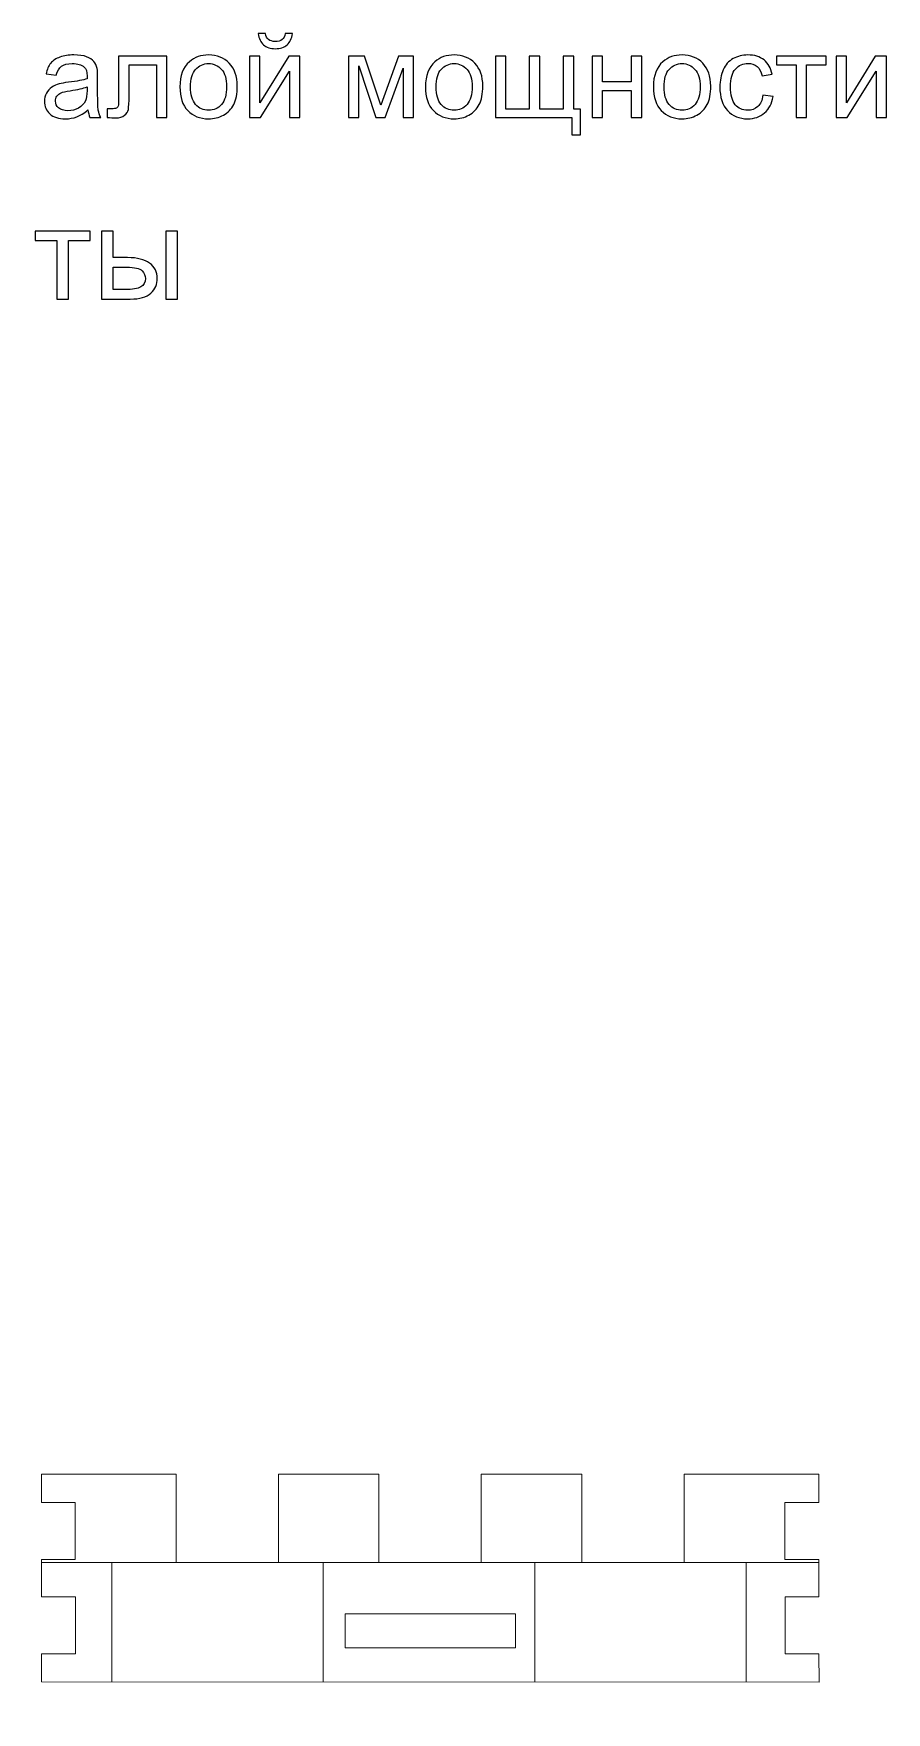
# Model space of a CAD drawing. Header units: millimetres. Extents: x -421 to 418, y -426 to 431.
# Drawn here: x 78.8 to 153.9, y 268 to 415.8 of the extents above; entities that cross this region are included whole.
import ezdxf

# ---------------------------------------------------------------- set-up
doc = ezdxf.new("R2010")
doc.units = ezdxf.units.MM
doc.header["$MEASUREMENT"] = 0
doc.layers.add('layer 1', color=7, linetype='Continuous')

msp = doc.modelspace()

# ---------------------------------------------------------------- linework, layer by layer
at = {"layer": 'layer 1', "color": 242}
for points, knots in [([(101.0029, 415.7582), (101.0029, 415.7582), (101.6263, 415.7582), (101.6263, 415.7582), (101.6263, 415.7582), (101.5761, 415.3305), (101.4202, 415.0015), (101.1605, 414.7729), (101.1605, 414.7729), (100.9007, 414.5426), (100.5561, 414.4283), (100.1249, 414.4283), (100.1249, 414.4283), (99.692, 414.4283), (99.3456, 414.5426), (99.0876, 414.7694), (99.0876, 414.7694), (98.8295, 414.998), (98.6737, 415.327), (98.6235, 415.7582), (98.6235, 415.7582), (98.6235, 415.7582), (99.2469, 415.7582), (99.2469, 415.7582), (99.2469, 415.7582), (99.2936, 415.5245), (99.3889, 415.3496), (99.5292, 415.2353), (99.5292, 415.2353), (99.6694, 415.1192), (99.8599, 415.0621), (100.0972, 415.0621), (100.0972, 415.0621), (100.3725, 415.0621), (100.5803, 415.1175), (100.7206, 415.2301), (100.7206, 415.2301), (100.8609, 415.3409), (100.9561, 415.5175), (101.0029, 415.7582)], [0, 0, 0, 0, 0.09090909, 0.09090909, 0.09090909, 0.09090909, 0.18181818, 0.18181818, 0.18181818, 0.18181818, 0.27272727, 0.27272727, 0.27272727, 0.27272727, 0.36363636, 0.36363636, 0.36363636, 0.36363636, 0.45454545, 0.45454545, 0.45454545, 0.45454545, 0.54545455, 0.54545455, 0.54545455, 0.54545455, 0.63636364, 0.63636364, 0.63636364, 0.63636364, 0.72727273, 0.72727273, 0.72727273, 0.72727273, 0.81818182, 0.81818182, 0.81818182, 0.81818182, 1, 1, 1, 1]), ([(83.6301, 409.046), (83.2906, 408.7568), (82.9633, 408.5542), (82.6499, 408.4347), (82.6499, 408.4347), (82.3364, 408.3152), (82.0005, 408.2563), (81.6403, 408.2563), (81.6403, 408.2563), (81.048, 408.2563), (80.5926, 408.4), (80.2739, 408.6892), (80.2739, 408.6892), (79.9553, 408.9767), (79.796, 409.3456), (79.796, 409.7941), (79.796, 409.7941), (79.796, 410.0573), (79.8566, 410.298), (79.9761, 410.5162), (79.9761, 410.5162), (80.0973, 410.7344), (80.2549, 410.9076), (80.4488, 411.0392), (80.4488, 411.0392), (80.6445, 411.1708), (80.8627, 411.2713), (81.1069, 411.3388), (81.1069, 411.3388), (81.287, 411.3856), (81.5589, 411.4306), (81.9208, 411.4756), (81.9208, 411.4756), (82.6585, 411.5622), (83.204, 411.6679), (83.5521, 411.7891), (83.5521, 411.7891), (83.5556, 411.9138), (83.5573, 411.9934), (83.5573, 412.0263), (83.5573, 412.0263), (83.5573, 412.3969), (83.4707, 412.6584), (83.2976, 412.8108), (83.2976, 412.8108), (83.0638, 413.0169), (82.7157, 413.1191), (82.255, 413.1191), (82.255, 413.1191), (81.8238, 413.1191), (81.5052, 413.0429), (81.3008, 412.8922), (81.3008, 412.8922), (81.0948, 412.7415), (80.9441, 412.4748), (80.8454, 412.0904), (80.8454, 412.0904), (80.8454, 412.0904), (79.9518, 412.2151), (79.9518, 412.2151), (79.9518, 412.2151), (80.0332, 412.5978), (80.1666, 412.9078), (80.3536, 413.1433), (80.3536, 413.1433), (80.5406, 413.3788), (80.8108, 413.5589), (81.164, 413.6871), (81.164, 413.6871), (81.5156, 413.8135), (81.926, 413.8776), (82.3901, 413.8776), (82.3901, 413.8776), (82.8508, 413.8776), (83.2266, 413.8239), (83.5158, 413.7148), (83.5158, 413.7148), (83.8032, 413.6057), (84.0162, 413.4706), (84.1513, 413.3061), (84.1513, 413.3061), (84.2864, 413.1416), (84.3816, 412.9338), (84.437, 412.6827), (84.437, 412.6827), (84.4665, 412.5268), (84.4821, 412.2463), (84.4821, 411.8428), (84.4821, 411.8428), (84.4821, 411.8428), (84.4821, 410.6305), (84.4821, 410.6305), (84.4821, 410.6305), (84.4821, 409.7837), (84.5011, 409.2486), (84.5392, 409.0217), (84.5392, 409.0217), (84.5756, 408.7949), (84.6518, 408.5784), (84.7626, 408.3706), (84.7626, 408.3706), (84.7626, 408.3706), (83.8067, 408.3706), (83.8067, 408.3706), (83.8067, 408.3706), (83.7149, 408.5628), (83.656, 408.788), (83.6301, 409.046)], [0, 0, 0, 0, 0.03571429, 0.03571429, 0.03571429, 0.03571429, 0.07142857, 0.07142857, 0.07142857, 0.07142857, 0.10714286, 0.10714286, 0.10714286, 0.10714286, 0.14285714, 0.14285714, 0.14285714, 0.14285714, 0.17857143, 0.17857143, 0.17857143, 0.17857143, 0.21428571, 0.21428571, 0.21428571, 0.21428571, 0.25, 0.25, 0.25, 0.25, 0.28571429, 0.28571429, 0.28571429, 0.28571429, 0.32142857, 0.32142857, 0.32142857, 0.32142857, 0.35714286, 0.35714286, 0.35714286, 0.35714286, 0.39285714, 0.39285714, 0.39285714, 0.39285714, 0.42857143, 0.42857143, 0.42857143, 0.42857143, 0.46428571, 0.46428571, 0.46428571, 0.46428571, 0.5, 0.5, 0.5, 0.5, 0.53571429, 0.53571429, 0.53571429, 0.53571429, 0.57142857, 0.57142857, 0.57142857, 0.57142857, 0.60714286, 0.60714286, 0.60714286, 0.60714286, 0.64285714, 0.64285714, 0.64285714, 0.64285714, 0.67857143, 0.67857143, 0.67857143, 0.67857143, 0.71428571, 0.71428571, 0.71428571, 0.71428571, 0.75, 0.75, 0.75, 0.75, 0.78571429, 0.78571429, 0.78571429, 0.78571429, 0.82142857, 0.82142857, 0.82142857, 0.82142857, 0.85714286, 0.85714286, 0.85714286, 0.85714286, 0.89285714, 0.89285714, 0.89285714, 0.89285714, 0.92857143, 0.92857143, 0.92857143, 0.92857143, 1, 1, 1, 1]), ([(86.3333, 413.7633), (86.3333, 413.7633), (90.583, 413.7633), (90.583, 413.7633), (90.583, 413.7633), (90.583, 413.7633), (90.583, 408.3758), (90.583, 408.3758), (90.583, 408.3758), (90.583, 408.3758), (89.6686, 408.3758), (89.6686, 408.3758), (89.6686, 408.3758), (89.6686, 408.3758), (89.6686, 413.0048), (89.6686, 413.0048), (89.6686, 413.0048), (89.6686, 413.0048), (87.2476, 413.0048), (87.2476, 413.0048), (87.2476, 413.0048), (87.2476, 413.0048), (87.2476, 410.3223), (87.2476, 410.3223), (87.2476, 410.3223), (87.2476, 409.6971), (87.2268, 409.285), (87.187, 409.0841), (87.187, 409.0841), (87.1455, 408.8849), (87.0346, 408.7118), (86.8528, 408.5628), (86.8528, 408.5628), (86.6692, 408.4139), (86.406, 408.3394), (86.0614, 408.3394), (86.0614, 408.3394), (85.8484, 408.3394), (85.6025, 408.3533), (85.3254, 408.3793), (85.3254, 408.3793), (85.3254, 408.3793), (85.3254, 409.1395), (85.3254, 409.1395), (85.3254, 409.1395), (85.3254, 409.1395), (85.7254, 409.1395), (85.7254, 409.1395), (85.7254, 409.1395), (85.9142, 409.1395), (86.0493, 409.1585), (86.1306, 409.1984), (86.1306, 409.1984), (86.212, 409.2365), (86.2657, 409.2988), (86.2934, 409.3837), (86.2934, 409.3837), (86.3194, 409.4685), (86.3333, 409.7439), (86.3333, 410.2097), (86.3333, 410.2097), (86.3333, 410.2097), (86.3333, 413.7633), (86.3333, 413.7633)], [0, 0, 0, 0, 0.05882353, 0.05882353, 0.05882353, 0.05882353, 0.11764706, 0.11764706, 0.11764706, 0.11764706, 0.17647059, 0.17647059, 0.17647059, 0.17647059, 0.23529412, 0.23529412, 0.23529412, 0.23529412, 0.29411765, 0.29411765, 0.29411765, 0.29411765, 0.35294118, 0.35294118, 0.35294118, 0.35294118, 0.41176471, 0.41176471, 0.41176471, 0.41176471, 0.47058824, 0.47058824, 0.47058824, 0.47058824, 0.52941176, 0.52941176, 0.52941176, 0.52941176, 0.58823529, 0.58823529, 0.58823529, 0.58823529, 0.64705882, 0.64705882, 0.64705882, 0.64705882, 0.70588235, 0.70588235, 0.70588235, 0.70588235, 0.76470588, 0.76470588, 0.76470588, 0.76470588, 0.82352941, 0.82352941, 0.82352941, 0.82352941, 0.88235294, 0.88235294, 0.88235294, 0.88235294, 1, 1, 1, 1]), ([(91.7225, 411.0669), (91.7225, 412.0627), (91.9996, 412.8004), (92.5555, 413.2801), (92.5555, 413.2801), (93.0178, 413.6784), (93.5841, 413.8776), (94.2508, 413.8776), (94.2508, 413.8776), (94.9903, 413.8776), (95.5964, 413.6351), (96.0674, 413.1502), (96.0674, 413.1502), (96.5368, 412.6671), (96.7723, 411.9969), (96.7723, 411.1431), (96.7723, 411.1431), (96.7723, 410.4504), (96.6684, 409.9067), (96.4606, 409.5101), (96.4606, 409.5101), (96.2527, 409.1135), (95.9497, 408.8053), (95.5514, 408.5853), (95.5514, 408.5853), (95.1548, 408.3654), (94.7201, 408.2563), (94.2508, 408.2563), (94.2508, 408.2563), (93.4958, 408.2563), (92.8862, 408.497), (92.4204, 408.9802), (92.4204, 408.9802), (91.9545, 409.4633), (91.7225, 410.1595), (91.7225, 411.0669)], [0, 0, 0, 0, 0.1, 0.1, 0.1, 0.1, 0.2, 0.2, 0.2, 0.2, 0.3, 0.3, 0.3, 0.3, 0.4, 0.4, 0.4, 0.4, 0.5, 0.5, 0.5, 0.5, 0.6, 0.6, 0.6, 0.6, 0.7, 0.7, 0.7, 0.7, 0.8, 0.8, 0.8, 0.8, 1, 1, 1, 1]), ([(97.8442, 413.7633), (97.8442, 413.7633), (98.7585, 413.7633), (98.7585, 413.7633), (98.7585, 413.7633), (98.7585, 413.7633), (98.7585, 409.6504), (98.7585, 409.6504), (98.7585, 409.6504), (98.7585, 409.6504), (101.299, 413.7633), (101.299, 413.7633), (101.299, 413.7633), (101.299, 413.7633), (102.2809, 413.7633), (102.2809, 413.7633), (102.2809, 413.7633), (102.2809, 413.7633), (102.2809, 408.3706), (102.2809, 408.3706), (102.2809, 408.3706), (102.2809, 408.3706), (101.3666, 408.3706), (101.3666, 408.3706), (101.3666, 408.3706), (101.3666, 408.3706), (101.3666, 412.4575), (101.3666, 412.4575), (101.3666, 412.4575), (101.3666, 412.4575), (98.8295, 408.3706), (98.8295, 408.3706), (98.8295, 408.3706), (98.8295, 408.3706), (97.8442, 408.3706), (97.8442, 408.3706), (97.8442, 408.3706), (97.8442, 408.3706), (97.8442, 413.7633), (97.8442, 413.7633)], [0, 0, 0, 0, 0.09090909, 0.09090909, 0.09090909, 0.09090909, 0.18181818, 0.18181818, 0.18181818, 0.18181818, 0.27272727, 0.27272727, 0.27272727, 0.27272727, 0.36363636, 0.36363636, 0.36363636, 0.36363636, 0.45454545, 0.45454545, 0.45454545, 0.45454545, 0.54545455, 0.54545455, 0.54545455, 0.54545455, 0.63636364, 0.63636364, 0.63636364, 0.63636364, 0.72727273, 0.72727273, 0.72727273, 0.72727273, 0.81818182, 0.81818182, 0.81818182, 0.81818182, 1, 1, 1, 1]), ([(106.5669, 413.7633), (106.5669, 413.7633), (107.9731, 413.7633), (107.9731, 413.7633), (107.9731, 413.7633), (107.9731, 413.7633), (109.3984, 409.4477), (109.3984, 409.4477), (109.3984, 409.4477), (109.3984, 409.4477), (110.976, 413.7633), (110.976, 413.7633), (110.976, 413.7633), (110.976, 413.7633), (112.2817, 413.7633), (112.2817, 413.7633), (112.2817, 413.7633), (112.2817, 413.7633), (112.2817, 408.3706), (112.2817, 408.3706), (112.2817, 408.3706), (112.2817, 408.3706), (111.3674, 408.3706), (111.3674, 408.3706), (111.3674, 408.3706), (111.3674, 408.3706), (111.3674, 412.7121), (111.3674, 412.7121), (111.3674, 412.7121), (111.3674, 412.7121), (109.7793, 408.3706), (109.7793, 408.3706), (109.7793, 408.3706), (109.7793, 408.3706), (108.962, 408.3706), (108.962, 408.3706), (108.962, 408.3706), (108.962, 408.3706), (107.4605, 412.9199), (107.4605, 412.9199), (107.4605, 412.9199), (107.4605, 412.9199), (107.4605, 408.3706), (107.4605, 408.3706), (107.4605, 408.3706), (107.4605, 408.3706), (106.5669, 408.3706), (106.5669, 408.3706), (106.5669, 408.3706), (106.5669, 408.3706), (106.5669, 413.7633), (106.5669, 413.7633)], [0, 0, 0, 0, 0.07142857, 0.07142857, 0.07142857, 0.07142857, 0.14285714, 0.14285714, 0.14285714, 0.14285714, 0.21428571, 0.21428571, 0.21428571, 0.21428571, 0.28571429, 0.28571429, 0.28571429, 0.28571429, 0.35714286, 0.35714286, 0.35714286, 0.35714286, 0.42857143, 0.42857143, 0.42857143, 0.42857143, 0.5, 0.5, 0.5, 0.5, 0.57142857, 0.57142857, 0.57142857, 0.57142857, 0.64285714, 0.64285714, 0.64285714, 0.64285714, 0.71428571, 0.71428571, 0.71428571, 0.71428571, 0.78571429, 0.78571429, 0.78571429, 0.78571429, 0.85714286, 0.85714286, 0.85714286, 0.85714286, 1, 1, 1, 1]), ([(113.3364, 411.0669), (113.3364, 412.0627), (113.6135, 412.8004), (114.1694, 413.2801), (114.1694, 413.2801), (114.6317, 413.6784), (115.198, 413.8776), (115.8647, 413.8776), (115.8647, 413.8776), (116.6042, 413.8776), (117.2103, 413.6351), (117.6813, 413.1502), (117.6813, 413.1502), (118.1507, 412.6671), (118.3862, 411.9969), (118.3862, 411.1431), (118.3862, 411.1431), (118.3862, 410.4504), (118.2823, 409.9067), (118.0745, 409.5101), (118.0745, 409.5101), (117.8666, 409.1135), (117.5636, 408.8053), (117.1653, 408.5853), (117.1653, 408.5853), (116.7687, 408.3654), (116.334, 408.2563), (115.8647, 408.2563), (115.8647, 408.2563), (115.1097, 408.2563), (114.5001, 408.497), (114.0343, 408.9802), (114.0343, 408.9802), (113.5684, 409.4633), (113.3364, 410.1595), (113.3364, 411.0669)], [0, 0, 0, 0, 0.1, 0.1, 0.1, 0.1, 0.2, 0.2, 0.2, 0.2, 0.3, 0.3, 0.3, 0.3, 0.4, 0.4, 0.4, 0.4, 0.5, 0.5, 0.5, 0.5, 0.6, 0.6, 0.6, 0.6, 0.7, 0.7, 0.7, 0.7, 0.8, 0.8, 0.8, 0.8, 1, 1, 1, 1]), ([(119.4892, 413.7633), (119.4892, 413.7633), (120.4036, 413.7633), (120.4036, 413.7633), (120.4036, 413.7633), (120.4036, 413.7633), (120.4036, 409.1187), (120.4036, 409.1187), (120.4036, 409.1187), (120.4036, 409.1187), (122.4817, 409.1187), (122.4817, 409.1187), (122.4817, 409.1187), (122.4817, 409.1187), (122.4817, 413.7633), (122.4817, 413.7633), (122.4817, 413.7633), (122.4817, 413.7633), (123.3961, 413.7633), (123.3961, 413.7633), (123.3961, 413.7633), (123.3961, 413.7633), (123.3961, 409.1187), (123.3961, 409.1187), (123.3961, 409.1187), (123.3961, 409.1187), (125.4742, 409.1187), (125.4742, 409.1187), (125.4742, 409.1187), (125.4742, 409.1187), (125.4742, 413.7633), (125.4742, 413.7633), (125.4742, 413.7633), (125.4742, 413.7633), (126.3885, 413.7633), (126.3885, 413.7633), (126.3885, 413.7633), (126.3885, 413.7633), (126.3885, 409.1187), (126.3885, 409.1187), (126.3885, 409.1187), (126.3885, 409.1187), (126.9912, 409.1187), (126.9912, 409.1187), (126.9912, 409.1187), (126.9912, 409.1187), (126.9912, 406.8432), (126.9912, 406.8432), (126.9912, 406.8432), (126.9912, 406.8432), (126.2327, 406.8432), (126.2327, 406.8432), (126.2327, 406.8432), (126.2327, 406.8432), (126.2327, 408.3706), (126.2327, 408.3706), (126.2327, 408.3706), (126.2327, 408.3706), (119.4892, 408.3706), (119.4892, 408.3706), (119.4892, 408.3706), (119.4892, 408.3706), (119.4892, 413.7633), (119.4892, 413.7633)], [0, 0, 0, 0, 0.05882353, 0.05882353, 0.05882353, 0.05882353, 0.11764706, 0.11764706, 0.11764706, 0.11764706, 0.17647059, 0.17647059, 0.17647059, 0.17647059, 0.23529412, 0.23529412, 0.23529412, 0.23529412, 0.29411765, 0.29411765, 0.29411765, 0.29411765, 0.35294118, 0.35294118, 0.35294118, 0.35294118, 0.41176471, 0.41176471, 0.41176471, 0.41176471, 0.47058824, 0.47058824, 0.47058824, 0.47058824, 0.52941176, 0.52941176, 0.52941176, 0.52941176, 0.58823529, 0.58823529, 0.58823529, 0.58823529, 0.64705882, 0.64705882, 0.64705882, 0.64705882, 0.70588235, 0.70588235, 0.70588235, 0.70588235, 0.76470588, 0.76470588, 0.76470588, 0.76470588, 0.82352941, 0.82352941, 0.82352941, 0.82352941, 0.88235294, 0.88235294, 0.88235294, 0.88235294, 1, 1, 1, 1]), ([(128.0077, 413.7633), (128.0077, 413.7633), (128.922, 413.7633), (128.922, 413.7633), (128.922, 413.7633), (128.922, 413.7633), (128.922, 411.5189), (128.922, 411.5189), (128.922, 411.5189), (128.922, 411.5189), (131.4573, 411.5189), (131.4573, 411.5189), (131.4573, 411.5189), (131.4573, 411.5189), (131.4573, 413.7633), (131.4573, 413.7633), (131.4573, 413.7633), (131.4573, 413.7633), (132.3717, 413.7633), (132.3717, 413.7633), (132.3717, 413.7633), (132.3717, 413.7633), (132.3717, 408.3706), (132.3717, 408.3706), (132.3717, 408.3706), (132.3717, 408.3706), (131.4573, 408.3706), (131.4573, 408.3706), (131.4573, 408.3706), (131.4573, 408.3706), (131.4573, 410.7604), (131.4573, 410.7604), (131.4573, 410.7604), (131.4573, 410.7604), (128.922, 410.7604), (128.922, 410.7604), (128.922, 410.7604), (128.922, 410.7604), (128.922, 408.3706), (128.922, 408.3706), (128.922, 408.3706), (128.922, 408.3706), (128.0077, 408.3706), (128.0077, 408.3706), (128.0077, 408.3706), (128.0077, 408.3706), (128.0077, 413.7633), (128.0077, 413.7633)], [0, 0, 0, 0, 0.07692308, 0.07692308, 0.07692308, 0.07692308, 0.15384615, 0.15384615, 0.15384615, 0.15384615, 0.23076923, 0.23076923, 0.23076923, 0.23076923, 0.30769231, 0.30769231, 0.30769231, 0.30769231, 0.38461538, 0.38461538, 0.38461538, 0.38461538, 0.46153846, 0.46153846, 0.46153846, 0.46153846, 0.53846154, 0.53846154, 0.53846154, 0.53846154, 0.61538462, 0.61538462, 0.61538462, 0.61538462, 0.69230769, 0.69230769, 0.69230769, 0.69230769, 0.76923077, 0.76923077, 0.76923077, 0.76923077, 0.84615385, 0.84615385, 0.84615385, 0.84615385, 1, 1, 1, 1]), ([(133.4021, 411.0669), (133.4021, 412.0627), (133.6792, 412.8004), (134.2351, 413.2801), (134.2351, 413.2801), (134.6974, 413.6784), (135.2637, 413.8776), (135.9304, 413.8776), (135.9304, 413.8776), (136.6699, 413.8776), (137.276, 413.6351), (137.747, 413.1502), (137.747, 413.1502), (138.2164, 412.6671), (138.4519, 411.9969), (138.4519, 411.1431), (138.4519, 411.1431), (138.4519, 410.4504), (138.348, 409.9067), (138.1402, 409.5101), (138.1402, 409.5101), (137.9323, 409.1135), (137.6293, 408.8053), (137.231, 408.5853), (137.231, 408.5853), (136.8344, 408.3654), (136.3997, 408.2563), (135.9304, 408.2563), (135.9304, 408.2563), (135.1754, 408.2563), (134.5658, 408.497), (134.1, 408.9802), (134.1, 408.9802), (133.6341, 409.4633), (133.4021, 410.1595), (133.4021, 411.0669)], [0, 0, 0, 0, 0.1, 0.1, 0.1, 0.1, 0.2, 0.2, 0.2, 0.2, 0.3, 0.3, 0.3, 0.3, 0.4, 0.4, 0.4, 0.4, 0.5, 0.5, 0.5, 0.5, 0.6, 0.6, 0.6, 0.6, 0.7, 0.7, 0.7, 0.7, 0.8, 0.8, 0.8, 0.8, 1, 1, 1, 1]), ([(143.0462, 410.3448), (143.0462, 410.3448), (143.9397, 410.2201), (143.9397, 410.2201), (143.9397, 410.2201), (143.841, 409.6053), (143.5917, 409.1256), (143.1882, 408.7776), (143.1882, 408.7776), (142.7847, 408.4295), (142.2876, 408.2563), (141.7006, 408.2563), (141.7006, 408.2563), (140.9646, 408.2563), (140.3723, 408.497), (139.9255, 408.9784), (139.9255, 408.9784), (139.477, 409.4599), (139.2536, 410.1491), (139.2536, 411.0462), (139.2536, 411.0462), (139.2536, 411.628), (139.3506, 412.1354), (139.5428, 412.5718), (139.5428, 412.5718), (139.735, 413.0065), (140.0277, 413.3338), (140.4226, 413.5503), (140.4226, 413.5503), (140.8157, 413.7685), (141.2434, 413.8776), (141.7075, 413.8776), (141.7075, 413.8776), (142.2911, 413.8776), (142.7708, 413.7304), (143.1414, 413.4342), (143.1414, 413.4342), (143.5137, 413.1381), (143.7527, 412.7173), (143.8566, 412.1735), (143.8566, 412.1735), (143.8566, 412.1735), (142.9734, 412.0384), (142.9734, 412.0384), (142.9734, 412.0384), (142.8886, 412.4004), (142.7396, 412.6723), (142.5232, 412.8558), (142.5232, 412.8558), (142.3084, 413.0377), (142.0487, 413.1294), (141.7439, 413.1294), (141.7439, 413.1294), (141.2832, 413.1294), (140.9092, 412.9649), (140.62, 412.6359), (140.62, 412.6359), (140.3325, 412.3051), (140.1888, 411.7856), (140.1888, 411.0721), (140.1888, 411.0721), (140.1888, 410.3483), (140.3273, 409.8235), (140.6044, 409.4962), (140.6044, 409.4962), (140.8832, 409.1689), (141.2451, 409.0044), (141.6902, 409.0044), (141.6902, 409.0044), (142.0504, 409.0044), (142.35, 409.1135), (142.589, 409.3335), (142.589, 409.3335), (142.8297, 409.5517), (142.9821, 409.8893), (143.0462, 410.3448)], [0, 0, 0, 0, 0.05, 0.05, 0.05, 0.05, 0.1, 0.1, 0.1, 0.1, 0.15, 0.15, 0.15, 0.15, 0.2, 0.2, 0.2, 0.2, 0.25, 0.25, 0.25, 0.25, 0.3, 0.3, 0.3, 0.3, 0.35, 0.35, 0.35, 0.35, 0.4, 0.4, 0.4, 0.4, 0.45, 0.45, 0.45, 0.45, 0.5, 0.5, 0.5, 0.5, 0.55, 0.55, 0.55, 0.55, 0.6, 0.6, 0.6, 0.6, 0.65, 0.65, 0.65, 0.65, 0.7, 0.7, 0.7, 0.7, 0.75, 0.75, 0.75, 0.75, 0.8, 0.8, 0.8, 0.8, 0.85, 0.85, 0.85, 0.85, 0.9, 0.9, 0.9, 0.9, 1, 1, 1, 1]), ([(144.2411, 413.7633), (144.2411, 413.7633), (148.6051, 413.7633), (148.6051, 413.7633), (148.6051, 413.7633), (148.6051, 413.7633), (148.6051, 413.0048), (148.6051, 413.0048), (148.6051, 413.0048), (148.6051, 413.0048), (146.8803, 413.0048), (146.8803, 413.0048), (146.8803, 413.0048), (146.8803, 413.0048), (146.8803, 408.3706), (146.8803, 408.3706), (146.8803, 408.3706), (146.8803, 408.3706), (145.9659, 408.3706), (145.9659, 408.3706), (145.9659, 408.3706), (145.9659, 408.3706), (145.9659, 413.0048), (145.9659, 413.0048), (145.9659, 413.0048), (145.9659, 413.0048), (144.2411, 413.0048), (144.2411, 413.0048), (144.2411, 413.0048), (144.2411, 413.0048), (144.2411, 413.7633), (144.2411, 413.7633)], [0, 0, 0, 0, 0.11111111, 0.11111111, 0.11111111, 0.11111111, 0.22222222, 0.22222222, 0.22222222, 0.22222222, 0.33333333, 0.33333333, 0.33333333, 0.33333333, 0.44444444, 0.44444444, 0.44444444, 0.44444444, 0.55555556, 0.55555556, 0.55555556, 0.55555556, 0.66666667, 0.66666667, 0.66666667, 0.66666667, 0.77777778, 0.77777778, 0.77777778, 0.77777778, 1, 1, 1, 1]), ([(149.4779, 413.7633), (149.4779, 413.7633), (150.3922, 413.7633), (150.3922, 413.7633), (150.3922, 413.7633), (150.3922, 413.7633), (150.3922, 409.6504), (150.3922, 409.6504), (150.3922, 409.6504), (150.3922, 409.6504), (152.9327, 413.7633), (152.9327, 413.7633), (152.9327, 413.7633), (152.9327, 413.7633), (153.9146, 413.7633), (153.9146, 413.7633), (153.9146, 413.7633), (153.9146, 413.7633), (153.9146, 408.3706), (153.9146, 408.3706), (153.9146, 408.3706), (153.9146, 408.3706), (153.0003, 408.3706), (153.0003, 408.3706), (153.0003, 408.3706), (153.0003, 408.3706), (153.0003, 412.4575), (153.0003, 412.4575), (153.0003, 412.4575), (153.0003, 412.4575), (150.4632, 408.3706), (150.4632, 408.3706), (150.4632, 408.3706), (150.4632, 408.3706), (149.4779, 408.3706), (149.4779, 408.3706), (149.4779, 408.3706), (149.4779, 408.3706), (149.4779, 413.7633), (149.4779, 413.7633)], [0, 0, 0, 0, 0.09090909, 0.09090909, 0.09090909, 0.09090909, 0.18181818, 0.18181818, 0.18181818, 0.18181818, 0.27272727, 0.27272727, 0.27272727, 0.27272727, 0.36363636, 0.36363636, 0.36363636, 0.36363636, 0.45454545, 0.45454545, 0.45454545, 0.45454545, 0.54545455, 0.54545455, 0.54545455, 0.54545455, 0.63636364, 0.63636364, 0.63636364, 0.63636364, 0.72727273, 0.72727273, 0.72727273, 0.72727273, 0.81818182, 0.81818182, 0.81818182, 0.81818182, 1, 1, 1, 1]), ([(92.6576, 411.0652), (92.6576, 410.376), (92.8083, 409.8599), (93.1096, 409.5188), (93.1096, 409.5188), (93.4127, 409.1759), (93.7919, 409.0044), (94.2508, 409.0044), (94.2508, 409.0044), (94.7046, 409.0044), (95.0821, 409.1759), (95.3851, 409.5205), (95.3851, 409.5205), (95.6865, 409.8651), (95.8371, 410.3898), (95.8371, 411.0946), (95.8371, 411.0946), (95.8371, 411.7596), (95.6847, 412.2636), (95.3817, 412.6047), (95.3817, 412.6047), (95.0786, 412.9476), (94.7011, 413.1191), (94.2508, 413.1191), (94.2508, 413.1191), (93.7919, 413.1191), (93.4127, 412.9493), (93.1096, 412.6082), (93.1096, 412.6082), (92.8083, 412.267), (92.6576, 411.7527), (92.6576, 411.0652)], [0, 0, 0, 0, 0.11111111, 0.11111111, 0.11111111, 0.11111111, 0.22222222, 0.22222222, 0.22222222, 0.22222222, 0.33333333, 0.33333333, 0.33333333, 0.33333333, 0.44444444, 0.44444444, 0.44444444, 0.44444444, 0.55555556, 0.55555556, 0.55555556, 0.55555556, 0.66666667, 0.66666667, 0.66666667, 0.66666667, 0.77777778, 0.77777778, 0.77777778, 0.77777778, 1, 1, 1, 1]), ([(114.2715, 411.0652), (114.2715, 410.376), (114.4222, 409.8599), (114.7235, 409.5188), (114.7235, 409.5188), (115.0266, 409.1759), (115.4058, 409.0044), (115.8647, 409.0044), (115.8647, 409.0044), (116.3185, 409.0044), (116.696, 409.1759), (116.999, 409.5205), (116.999, 409.5205), (117.3004, 409.8651), (117.451, 410.3898), (117.451, 411.0946), (117.451, 411.0946), (117.451, 411.7596), (117.2986, 412.2636), (116.9956, 412.6047), (116.9956, 412.6047), (116.6925, 412.9476), (116.315, 413.1191), (115.8647, 413.1191), (115.8647, 413.1191), (115.4058, 413.1191), (115.0266, 412.9493), (114.7235, 412.6082), (114.7235, 412.6082), (114.4222, 412.267), (114.2715, 411.7527), (114.2715, 411.0652)], [0, 0, 0, 0, 0.11111111, 0.11111111, 0.11111111, 0.11111111, 0.22222222, 0.22222222, 0.22222222, 0.22222222, 0.33333333, 0.33333333, 0.33333333, 0.33333333, 0.44444444, 0.44444444, 0.44444444, 0.44444444, 0.55555556, 0.55555556, 0.55555556, 0.55555556, 0.66666667, 0.66666667, 0.66666667, 0.66666667, 0.77777778, 0.77777778, 0.77777778, 0.77777778, 1, 1, 1, 1]), ([(134.3372, 411.0652), (134.3372, 410.376), (134.4879, 409.8599), (134.7892, 409.5188), (134.7892, 409.5188), (135.0923, 409.1759), (135.4715, 409.0044), (135.9304, 409.0044), (135.9304, 409.0044), (136.3842, 409.0044), (136.7617, 409.1759), (137.0647, 409.5205), (137.0647, 409.5205), (137.3661, 409.8651), (137.5167, 410.3898), (137.5167, 411.0946), (137.5167, 411.0946), (137.5167, 411.7596), (137.3643, 412.2636), (137.0613, 412.6047), (137.0613, 412.6047), (136.7582, 412.9476), (136.3807, 413.1191), (135.9304, 413.1191), (135.9304, 413.1191), (135.4715, 413.1191), (135.0923, 412.9493), (134.7892, 412.6082), (134.7892, 412.6082), (134.4879, 412.267), (134.3372, 411.7527), (134.3372, 411.0652)], [0, 0, 0, 0, 0.11111111, 0.11111111, 0.11111111, 0.11111111, 0.22222222, 0.22222222, 0.22222222, 0.22222222, 0.33333333, 0.33333333, 0.33333333, 0.33333333, 0.44444444, 0.44444444, 0.44444444, 0.44444444, 0.55555556, 0.55555556, 0.55555556, 0.55555556, 0.66666667, 0.66666667, 0.66666667, 0.66666667, 0.77777778, 0.77777778, 0.77777778, 0.77777778, 1, 1, 1, 1]), ([(83.5573, 411.0721), (83.2248, 410.9371), (82.7261, 410.8228), (82.0611, 410.7292), (82.0611, 410.7292), (81.6836, 410.6756), (81.4169, 410.6149), (81.261, 410.5474), (81.261, 410.5474), (81.1052, 410.4799), (80.9857, 410.3812), (80.9008, 410.253), (80.9008, 410.253), (80.816, 410.1231), (80.7727, 409.9794), (80.7727, 409.8201), (80.7727, 409.8201), (80.7727, 409.5794), (80.8644, 409.3767), (81.0497, 409.2157), (81.0497, 409.2157), (81.235, 409.0546), (81.5052, 408.9732), (81.8602, 408.9732), (81.8602, 408.9732), (82.2117, 408.9732), (82.5252, 409.0494), (82.8005, 409.2036), (82.8005, 409.2036), (83.0742, 409.356), (83.2768, 409.5655), (83.4049, 409.8305), (83.4049, 409.8305), (83.5036, 410.0365), (83.5521, 410.3396), (83.5521, 410.7396), (83.5521, 410.7396), (83.5521, 410.7396), (83.5573, 411.0721), (83.5573, 411.0721)], [0, 0, 0, 0, 0.09090909, 0.09090909, 0.09090909, 0.09090909, 0.18181818, 0.18181818, 0.18181818, 0.18181818, 0.27272727, 0.27272727, 0.27272727, 0.27272727, 0.36363636, 0.36363636, 0.36363636, 0.36363636, 0.45454545, 0.45454545, 0.45454545, 0.45454545, 0.54545455, 0.54545455, 0.54545455, 0.54545455, 0.63636364, 0.63636364, 0.63636364, 0.63636364, 0.72727273, 0.72727273, 0.72727273, 0.72727273, 0.81818182, 0.81818182, 0.81818182, 0.81818182, 1, 1, 1, 1])]:
    msp.add_open_spline(points, degree=3, knots=knots, dxfattribs=at)
at = {"layer": 'layer 1', "color": 2}
for points, knots in [([(78.9763, 398.3803), (78.9763, 398.3803), (83.8239, 398.3803), (83.8239, 398.3803), (83.8239, 398.3803), (83.8239, 398.3803), (83.8239, 397.5378), (83.8239, 397.5378), (83.8239, 397.5378), (83.8239, 397.5378), (81.908, 397.5378), (81.908, 397.5378), (81.908, 397.5378), (81.908, 397.5378), (81.908, 392.3901), (81.908, 392.3901), (81.908, 392.3901), (81.908, 392.3901), (80.8923, 392.3901), (80.8923, 392.3901), (80.8923, 392.3901), (80.8923, 392.3901), (80.8923, 397.5378), (80.8923, 397.5378), (80.8923, 397.5378), (80.8923, 397.5378), (78.9763, 397.5378), (78.9763, 397.5378), (78.9763, 397.5378), (78.9763, 397.5378), (78.9763, 398.3803), (78.9763, 398.3803)], [0, 0, 0, 0, 0.11111111, 0.11111111, 0.11111111, 0.11111111, 0.22222222, 0.22222222, 0.22222222, 0.22222222, 0.33333333, 0.33333333, 0.33333333, 0.33333333, 0.44444444, 0.44444444, 0.44444444, 0.44444444, 0.55555556, 0.55555556, 0.55555556, 0.55555556, 0.66666667, 0.66666667, 0.66666667, 0.66666667, 0.77777778, 0.77777778, 0.77777778, 0.77777778, 1, 1, 1, 1]), ([(84.8281, 398.3803), (84.8281, 398.3803), (85.8438, 398.3803), (85.8438, 398.3803), (85.8438, 398.3803), (85.8438, 398.3803), (85.8438, 396.0373), (85.8438, 396.0373), (85.8438, 396.0373), (85.8438, 396.0373), (87.1249, 396.0373), (87.1249, 396.0373), (87.1249, 396.0373), (87.9617, 396.0373), (88.6042, 395.8758), (89.0563, 395.5507), (89.0563, 395.5507), (89.5083, 395.2256), (89.7334, 394.7773), (89.7334, 394.206), (89.7334, 394.206), (89.7334, 393.7059), (89.5449, 393.2788), (89.1678, 392.923), (89.1678, 392.923), (88.7908, 392.5671), (88.1887, 392.3901), (87.3596, 392.3901), (87.3596, 392.3901), (87.3596, 392.3901), (84.8281, 392.3901), (84.8281, 392.3901), (84.8281, 392.3901), (84.8281, 392.3901), (84.8281, 398.3803), (84.8281, 398.3803)], [0, 0, 0, 0, 0.1, 0.1, 0.1, 0.1, 0.2, 0.2, 0.2, 0.2, 0.3, 0.3, 0.3, 0.3, 0.4, 0.4, 0.4, 0.4, 0.5, 0.5, 0.5, 0.5, 0.6, 0.6, 0.6, 0.6, 0.7, 0.7, 0.7, 0.7, 0.8, 0.8, 0.8, 0.8, 1, 1, 1, 1]), ([(90.4952, 398.3803), (90.4952, 398.3803), (91.5109, 398.3803), (91.5109, 398.3803), (91.5109, 398.3803), (91.5109, 398.3803), (91.5109, 392.3901), (91.5109, 392.3901), (91.5109, 392.3901), (91.5109, 392.3901), (90.4952, 392.3901), (90.4952, 392.3901), (90.4952, 392.3901), (90.4952, 392.3901), (90.4952, 398.3803), (90.4952, 398.3803)], [0, 0, 0, 0, 0.2, 0.2, 0.2, 0.2, 0.4, 0.4, 0.4, 0.4, 0.6, 0.6, 0.6, 0.6, 1, 1, 1, 1]), ([(85.8438, 393.2211), (85.8438, 393.2211), (86.9095, 393.2211), (86.9095, 393.2211), (86.9095, 393.2211), (87.5501, 393.2211), (88.0098, 393.3), (88.283, 393.4577), (88.283, 393.4577), (88.558, 393.6155), (88.6946, 393.8617), (88.6946, 394.1964), (88.6946, 394.1964), (88.6946, 394.4561), (88.5927, 394.6869), (88.3907, 394.8908), (88.3907, 394.8908), (88.1868, 395.0928), (87.7386, 395.1948), (87.0441, 395.1948), (87.0441, 395.1948), (87.0441, 395.1948), (85.8438, 395.1948), (85.8438, 395.1948), (85.8438, 395.1948), (85.8438, 395.1948), (85.8438, 393.2211), (85.8438, 393.2211)], [0, 0, 0, 0, 0.125, 0.125, 0.125, 0.125, 0.25, 0.25, 0.25, 0.25, 0.375, 0.375, 0.375, 0.375, 0.5, 0.5, 0.5, 0.5, 0.625, 0.625, 0.625, 0.625, 0.75, 0.75, 0.75, 0.75, 1, 1, 1, 1])]:
    msp.add_open_spline(points, degree=3, knots=knots, dxfattribs=at)
at = {"layer": 'layer 1', "color": 177, "lineweight": 100}
msp.add_open_spline([(47.8787, 379.778), (47.8787, 379.778), (92.1081, 199.2), (92.1081, 199.2)], degree=3, dxfattribs=at)
at = {"layer": 'layer 1', "color": 250, "lineweight": 9}
for points, knots in [([(79.5374, 270.7011), (79.5374, 270.7011), (79.5367, 273.1675), (79.5367, 273.1675), (79.5367, 273.1675), (79.5367, 273.1675), (82.5359, 273.1675), (82.5359, 273.1675), (82.5359, 273.1675), (82.5359, 273.1675), (82.5359, 278.1675), (82.5359, 278.1675), (82.5359, 278.1675), (82.5359, 278.1675), (79.5353, 278.1675), (79.5353, 278.1675), (79.5353, 278.1675), (79.5353, 278.1675), (79.5344, 281.4695), (79.5344, 281.4695), (79.5344, 281.4695), (79.5344, 281.4695), (82.5048, 281.4695), (82.5048, 281.4695), (82.5048, 281.4695), (82.5048, 281.4695), (82.5048, 286.4695), (82.5048, 286.4695), (82.5048, 286.4695), (82.5048, 286.4695), (79.5329, 286.4695), (79.5329, 286.4695), (79.5329, 286.4695), (79.5329, 286.4695), (79.5322, 288.9695), (79.5322, 288.9695), (79.5322, 288.9695), (79.5322, 288.9695), (91.3839, 288.9695), (91.3839, 288.9695), (91.3839, 288.9695), (91.3839, 288.9695), (91.3839, 281.1957), (91.3839, 281.1957), (91.3839, 281.1957), (91.3839, 281.1957), (100.3905, 281.1957), (100.3905, 281.1957), (100.3905, 281.1957), (100.3905, 281.1957), (100.3905, 288.9695), (100.3905, 288.9695), (100.3905, 288.9695), (100.3905, 288.9695), (109.2422, 288.9695), (109.2422, 288.9695), (109.2422, 288.9695), (109.2422, 288.9695), (109.2422, 281.1957), (109.2422, 281.1957), (109.2422, 281.1957), (109.2422, 281.1957), (118.2488, 281.1957), (118.2488, 281.1957), (118.2488, 281.1957), (118.2488, 281.1957), (118.2488, 288.9695), (118.2488, 288.9695), (118.2488, 288.9695), (118.2488, 288.9695), (127.1005, 288.9695), (127.1005, 288.9695), (127.1005, 288.9695), (127.1005, 288.9695), (127.1005, 281.1957), (127.1005, 281.1957), (127.1005, 281.1957), (127.1005, 281.1957), (136.1073, 281.1957), (136.1073, 281.1957), (136.1073, 281.1957), (136.1073, 281.1957), (136.1073, 288.9695), (136.1073, 288.9695), (136.1073, 288.9695), (136.1073, 288.9695), (147.9589, 288.9695), (147.9589, 288.9695), (147.9589, 288.9695), (147.9589, 288.9695), (147.9619, 286.4695), (147.9619, 286.4695), (147.9619, 286.4695), (147.9619, 286.4695), (144.966, 286.4695), (144.966, 286.4695), (144.966, 286.4695), (144.966, 286.4695), (144.966, 281.4695), (144.966, 281.4695), (144.966, 281.4695), (144.966, 281.4695), (147.9678, 281.4695), (147.9678, 281.4695), (147.9678, 281.4695), (147.9678, 281.4695), (147.9717, 278.1675), (147.9717, 278.1675), (147.9717, 278.1675), (147.9717, 278.1675), (145.0041, 278.1675), (145.0041, 278.1675), (145.0041, 278.1675), (145.0041, 278.1675), (145.0041, 273.1675), (145.0041, 273.1675), (145.0041, 273.1675), (145.0041, 273.1675), (147.9776, 273.1675), (147.9776, 273.1675), (147.9776, 273.1675), (147.9776, 273.1675), (147.9806, 270.6675), (147.9806, 270.6675), (147.9806, 270.6675), (147.9806, 270.6675), (79.5374, 270.7011), (79.5374, 270.7011)], [0, 0, 0, 0, 0.03030303, 0.03030303, 0.03030303, 0.03030303, 0.06060606, 0.06060606, 0.06060606, 0.06060606, 0.09090909, 0.09090909, 0.09090909, 0.09090909, 0.12121212, 0.12121212, 0.12121212, 0.12121212, 0.15151515, 0.15151515, 0.15151515, 0.15151515, 0.18181818, 0.18181818, 0.18181818, 0.18181818, 0.21212121, 0.21212121, 0.21212121, 0.21212121, 0.24242424, 0.24242424, 0.24242424, 0.24242424, 0.27272727, 0.27272727, 0.27272727, 0.27272727, 0.3030303, 0.3030303, 0.3030303, 0.3030303, 0.33333333, 0.33333333, 0.33333333, 0.33333333, 0.36363636, 0.36363636, 0.36363636, 0.36363636, 0.39393939, 0.39393939, 0.39393939, 0.39393939, 0.42424242, 0.42424242, 0.42424242, 0.42424242, 0.45454545, 0.45454545, 0.45454545, 0.45454545, 0.48484848, 0.48484848, 0.48484848, 0.48484848, 0.51515152, 0.51515152, 0.51515152, 0.51515152, 0.54545455, 0.54545455, 0.54545455, 0.54545455, 0.57575758, 0.57575758, 0.57575758, 0.57575758, 0.60606061, 0.60606061, 0.60606061, 0.60606061, 0.63636364, 0.63636364, 0.63636364, 0.63636364, 0.66666667, 0.66666667, 0.66666667, 0.66666667, 0.6969697, 0.6969697, 0.6969697, 0.6969697, 0.72727273, 0.72727273, 0.72727273, 0.72727273, 0.75757576, 0.75757576, 0.75757576, 0.75757576, 0.78787879, 0.78787879, 0.78787879, 0.78787879, 0.81818182, 0.81818182, 0.81818182, 0.81818182, 0.84848485, 0.84848485, 0.84848485, 0.84848485, 0.87878788, 0.87878788, 0.87878788, 0.87878788, 0.90909091, 0.90909091, 0.90909091, 0.90909091, 0.93939394, 0.93939394, 0.93939394, 0.93939394, 1, 1, 1, 1]), ([(106.2564, 276.6843), (106.2564, 276.6843), (121.2564, 276.6843), (121.2564, 276.6843), (121.2564, 276.6843), (121.2564, 276.6843), (121.2564, 273.6843), (121.2564, 273.6843), (121.2564, 273.6843), (121.2564, 273.6843), (106.2564, 273.6843), (106.2564, 273.6843), (106.2564, 273.6843), (106.2564, 273.6843), (106.2564, 276.6843), (106.2564, 276.6843)], [0, 0, 0, 0, 0.2, 0.2, 0.2, 0.2, 0.4, 0.4, 0.4, 0.4, 0.6, 0.6, 0.6, 0.6, 1, 1, 1, 1])]:
    msp.add_open_spline(points, degree=3, knots=knots, dxfattribs=at)
at = {"layer": 'layer 1', "color": 242, "lineweight": 9}
msp.add_open_spline([(79.5344, 281.1957), (79.5344, 281.1957), (91.3839, 281.1957), (91.3839, 281.1957), (91.3839, 281.1957), (91.3839, 281.1957), (100.3905, 281.1957), (100.3905, 281.1957), (100.3905, 281.1957), (100.3905, 281.1957), (109.2422, 281.1957), (109.2422, 281.1957), (109.2422, 281.1957), (109.2422, 281.1957), (118.2488, 281.1957), (118.2488, 281.1957), (118.2488, 281.1957), (118.2488, 281.1957), (127.1005, 281.1957), (127.1005, 281.1957), (127.1005, 281.1957), (127.1005, 281.1957), (136.1073, 281.1957), (136.1073, 281.1957), (136.1073, 281.1957), (136.1073, 281.1957), (147.9681, 281.1957), (147.9681, 281.1957)], degree=3, knots=[0, 0, 0, 0, 0.125, 0.125, 0.125, 0.125, 0.25, 0.25, 0.25, 0.25, 0.375, 0.375, 0.375, 0.375, 0.5, 0.5, 0.5, 0.5, 0.625, 0.625, 0.625, 0.625, 0.75, 0.75, 0.75, 0.75, 1, 1, 1, 1], dxfattribs=at)
for points in [[(85.7405, 281.1957), (85.7405, 281.1957), (85.7405, 270.6994), (85.7405, 270.6994)], [(104.3463, 281.1957), (104.3463, 281.1957), (104.3463, 270.6894), (104.3463, 270.6894)], [(122.9521, 281.1957), (122.9521, 281.1957), (122.9521, 270.6794), (122.9521, 270.6794)], [(141.5579, 281.1957), (141.5579, 281.1957), (141.5579, 270.6693), (141.5579, 270.6693)]]:
    msp.add_open_spline(points, degree=3, dxfattribs=at)

doc.saveas('drawing.dxf')
